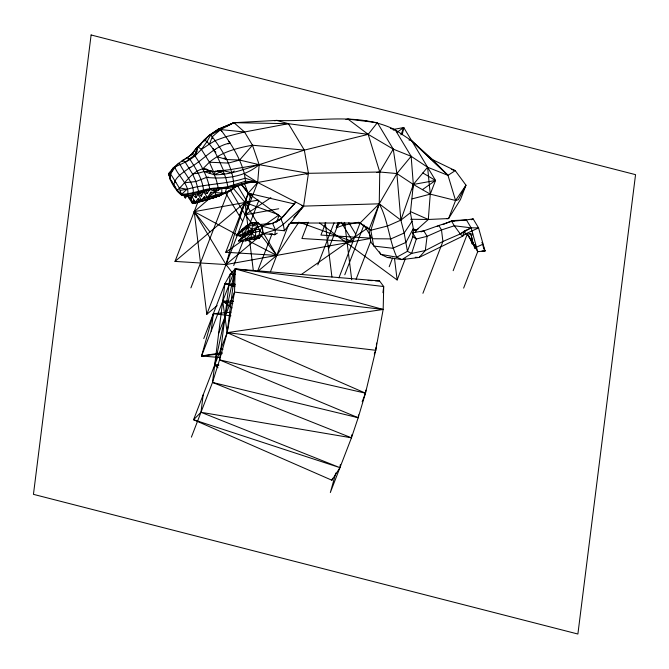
<?xml version="1.0" encoding="UTF-8"?>
<svg xmlns="http://www.w3.org/2000/svg" width="669" height="669" viewBox="0 0 669 669"><rect width="100%" height="100%" fill="white"/><g stroke="black" fill="none" stroke-linecap="round" stroke-linejoin="round"><path stroke-width="1" d="M473.652 242.73L472.214 243.909L470.19 238.457L477.699 251.678L485.008 250.95L478.561 227.895L471.16 227.845L460.28 233.958L442.911 241.476L425.308 250.549L411.627 253.426L407.438 251.31L404.143 233.038L400.873 220.126L379.248 203.811L303.601 206.119L257.674 182.47C243.976 180.387 231.85 188.959 218.27 188.031L214.013 190.958L209.849 189.528L193.592 193.625L181.684 195.214C175.178 189.737 170.118 181.985 168.739 173.505L170.536 173.856L179.267 187.83L181.684 195.214L187.379 195.925L198.099 193.818L209.849 189.528L227.903 186.659L245.59 181.207L257.674 182.47L308.434 173.313L379.766 172.008L396.884 173.547L413.333 184.46L430.259 194.135L455.572 200.474L458.365 199.713L465.992 185.204L455.246 170.645L430.869 158.846M193.483 153.017L185.873 158.637L192.087 154.296L194.947 155.919C201.929 166.004 207.808 177.335 209.849 189.528L207.064 193.567L203.577 191.986C203.309 180.22 196.168 169.081 189.963 159.406L186.969 157.533L178.631 163.303L175.019 167.334L170.536 173.856L170.152 178.874L170.436 180.304L171.975 181.282M214.013 190.958L214.055 188.775M335.838 473.008L330.335 492.535L351.451 437.802L358.183 417.724L365.475 393.163L375.719 350.28L383.17 309.454L383.722 286.533L379.557 280.972L235.17 268.93L230.312 274.047L224.876 283.84L203.761 338.564M219.064 187.646L221.891 188.24L221.732 193.308L219.909 195.624L214.08 197.715L200.792 201.469L201.62 201.035L201.536 200.09L197.848 194.186M253.827 226.256L251.812 222.718L246.133 225.997L236.249 235.588L243.34 235.63L247.43 233.305L248.316 230.889L248.458 226.808L247.714 225.144L251.812 222.718L257.649 222.392L262.198 226.214L275.452 229.852L284.4 230.772L303.601 206.119L308.434 173.313L304.328 150.132L288.431 123.69L276.64 120.412L233.933 122.686L218.495 129.042L209.23 135.28L204.321 139.712L198.024 146.846L194.947 155.919C188.549 161.313 180.747 164.122 173.455 167.685L168.739 173.505L170.152 178.874L177.243 190.247L181.692 194.261C194.227 194.027 205.692 187.696 218.27 188.031C216.84 182.261 215.92 175.964 211.864 171.348L202.924 168.705C191.493 171.874 185.739 182.871 177.243 190.247L177.201 191.15L181.684 195.214L180.63 193.517M277.267 233.197L274.783 234.694L263.243 233.682C257.59 236.776 250.515 236.124 245.69 240.89L244.62 234.928L238.607 240.873L245.69 240.89L250.281 239.678L251.168 237.261L251.327 233.222L250.599 231.591L255.023 229.91L259.204 229.291M243.34 235.63L242.245 229.609L247.714 225.144L246.133 225.997L251.812 222.718M446.884 218.73L448.598 218.554L455.572 200.474L447.987 175.345L427.591 167.233L411.142 156.312L396.884 173.547L379.248 203.811L368.987 229.475L370.777 242.027L380.878 254.337L396.792 257.205L407.438 251.31L412.815 236.65L413.3 228.505L410.423 212.709L413.333 184.46L411.142 156.312L395.245 129.861C358.492 111.472 315.852 122.302 276.64 120.412L274.616 120.78M415.6 232.118L416.335 230.203L428.311 219.482L430.259 194.135L427.591 167.233L413.333 184.46L400.873 220.126L387.669 225.971L370.81 230.261L360.089 223.02L357.02 222.509M382.952 292.696L383.588 287.561M383.722 286.533L235.17 268.93L234.526 292.094L227.167 332.669L203.167 394.861L200.984 412.288L193.575 419.739L331.883 480.225L339.936 467.656L340.32 464.579M220.268 357.547L201.57 355.992L211.17 331.113L213.361 313.694L230.956 312.256M191.384 437.158L212.499 382.434L224.876 283.84L235.262 284.183M351.844 434.733L351.451 437.802L212.499 382.434L219.541 359.889L230.312 274.047L235.53 274.29M362.172 401.718L365.475 393.163L227.167 332.669L235.17 268.93L383.17 309.454L227.167 332.669L219.541 359.889L358.183 417.724L358.534 414.931M365.859 390.136L365.475 393.163L219.541 359.889M374.28 354.01L375.719 350.28L376.103 347.194M376.363 345.129L376.622 343.072M284.467 230.328L284.4 230.772L283.28 224.374L280.913 219.081L295.807 202.105L280.336 219.415M412.455 189.544L413.333 184.46L435.536 180.454L403.75 127.553L393.656 129.376M402.278 134.661L403.75 127.553L397.185 132.153M217.977 367.766L214.657 365.266L235.17 268.93L211.17 331.113M188.056 195.549L192.195 202.189L195.315 202.063L207.432 197.648L220.711 195.097L225.185 193.174L226.44 188.399L227.669 187.613L227.903 186.659L225.771 177.862L222.928 170.628L220.126 170.419M204.58 140.498L209.23 135.28L210.768 134.87C222.376 149.873 234.066 168.228 233.757 187.822C227.778 195.08 218.805 192.597 210.902 192.195L207.432 197.648L207.239 199.814L195.499 203.133L192.446 203.568L187.496 195.624M215.234 171.013L214.331 174.785L204.012 171.557L198.191 173.246L192.521 173.873L185.388 162.442L182.578 160.192L181.7 161.647L185.037 159.239M251.393 232.268L252.639 224.575L256.938 224.207M253.367 223.078L256.143 222.434L262.198 226.214L259.982 231.022L258.836 235.53L258.861 238.423L250.281 239.678L255.29 236.492L255.834 231.733L255.023 229.91L258.075 226.749L272.559 223.371L280.913 219.081L272.559 223.371L260.174 224.433M222.267 353.642L201.57 355.992L213.361 313.694L230.939 315.793M251.511 222.928L245.197 214.808L251.084 193.885M228.781 141.368L229.944 143.057C213.286 146.386 203.209 160.61 188.959 168.162C183.047 172.769 174.183 177.419 173.823 185.723L174.969 186.576M472.824 243.466L471.369 235.94L472.774 233.949L465.398 233.991L478.561 227.895L473.134 218.863L466.385 219.909L452.244 220.594L451.642 221.33L454.326 225.779L460.28 233.958L462.655 236.19L465.398 233.991L464.579 230.889L462.655 236.19L419.112 257.465L401.985 259.589L387.393 257.515L380.878 254.337L379.398 251.87M338.113 222.936L336.281 227.744L343.281 225.302L358.208 222.376M338.322 222.426L336.281 227.744L339.994 222.76M369.924 238.582L226.005 264.564L175.01 261.412L197.915 202.055M190.908 287.862L228.229 191.15M239.402 215.87L248.157 193.182L257.674 182.47L259.162 164.674L252.472 145.223L244.528 131.994L233.933 122.686L218.061 129.468L208.628 135.849M298.934 222.083L276.757 255.399L225.771 252.255L248.634 192.99M217.141 305.608L206.805 314.313L257.674 182.47L244.461 174.007C240.154 157.575 230.671 143.049 220.619 129.577L218.495 129.042L218.061 129.468M233.715 265.476L243.315 240.597M249.596 224.341L258.786 200.508M218.688 333.137L234.526 292.094L383.17 309.454M203.167 394.861L193.575 419.739L339.936 467.656L200.984 412.288L351.451 437.802M257.732 270.878L272.116 233.615M276.514 222.2L279.09 215.543M270.485 271.664L288.866 224.015M308.217 222.15L301.903 238.507L352.898 241.66L341.24 222.259M325.753 222.601L320.936 235.078L369.965 238.097M317.8 264.957L334.048 222.861M328.889 248.299L338.815 222.568M343.281 225.302L344.242 222.819M338.899 277.936L360.089 223.02L379.248 203.811L379.766 172.008L368.193 134.36L347.98 119.107L345.948 119.475M344.786 274.75L363.978 225.001L370.342 235.58M400.932 134.854L403.75 127.553M356.059 279.341L370.827 241.083M389.191 266.73L392.519 258.125M319.64 223.045L397.143 279.96L405.263 258.911M422.833 172.97L435.536 180.454L430.259 194.135L412.137 198.869M331.883 480.225L332.635 478.285M422.917 293.298L442.911 241.476L441.498 229.952L438.822 225.495L420.985 231.884M453.164 270.694L467.23 234.259L469.872 237.93L469.053 236.098M463.634 288.113L477.699 251.678L471.16 227.845L466.385 219.909L451.642 221.33L438.822 225.495L437.242 226.54M196.586 153.552L194.947 155.919L201.428 149.421L209.481 144.052L212.349 136.677L220.619 129.577L233.933 122.686L288.431 123.69L368.193 134.36L393.255 149.128L411.142 156.312M184.619 194.855L187.379 195.925L190.481 198.961C199.755 188.248 183.641 173.43 180.003 164.206L178.631 163.303L173.455 167.685L169.826 173.714M185.388 162.442L189.202 158.846L194.135 155.743L197.681 148.108L196.703 147.673L192.087 154.296M248.993 225.394L249.671 223.923L251.519 223.496M251.427 230.855L252.113 229.383L258.075 226.749L252.639 224.575L241.601 229.96L247.714 225.144M170.536 173.856L173.455 167.685M413.3 228.505L405.932 242.412L392.728 248.258L373.695 246.058L370.81 230.261L379.248 203.811C388.346 220.611 388.99 240.146 396.792 257.205L401.985 259.589L411.627 253.426L416.31 239.009L412.589 232.829L423.786 230.805L427.09 236.308L425.308 250.549L419.112 257.465L415.257 257.306M192.521 173.873L195.9 181.533L197.489 186.944L198.752 192.48L198.099 193.818L201.285 196.159L203.577 191.986M192.923 195.097L195.95 197.656L198.099 193.818L203.894 191M347.98 119.107L377.358 122.678L393.255 149.128L379.766 172.008L376.722 172.552M190.874 200.064L190.59 197.363L192.195 202.189L195.499 203.133L195.315 202.063L193.542 200.09L192.195 202.189L192.446 203.568M412.112 221.196L404.143 233.038L390.939 238.883L372.499 238.749L369.882 235.756M455.572 200.474L465.992 185.204L460.464 199.538L448.598 218.554L428.311 219.482L410.624 219.248M191.577 196.076L195.315 202.063L198.175 198.701L201.536 200.09L204.271 196.837L207.432 197.648L214.925 192.07L218.127 187.445L218.403 190.155M256.921 238.298L258.836 235.53L253.927 239.435L255.29 236.492L251.327 233.222L245.222 236.274L238.607 240.873L245.757 239.259L251.168 237.261M242.245 229.609L236.249 235.588L243.407 233.999L248.458 226.808L252.113 229.383L252.924 231.198L255.023 229.91L245.757 239.259M377.358 122.678L368.193 134.36L304.328 150.132L259.162 164.674L230.638 169.566L213.536 171.682L209.414 162.216L201.428 149.421L207.014 141.577L210.768 134.87L220.619 129.577L244.528 131.994L288.431 123.69M260.676 225.369L262.198 226.214L262.716 233.732L258.861 238.423L263.243 233.682L275.452 229.852L283.28 224.374L303.601 206.119L301.585 205.651M293.783 217.701L299.679 210.752M300.983 209.213L303.601 206.119M190.648 155.267L196.703 147.673L205.985 139.135M194.135 155.743L196.126 153.452M304.328 150.132L252.472 145.223L239.636 160.042L228.38 163.085L209.414 162.216L202.924 168.705L213.536 171.682L223.538 170.495C218.52 159.682 214.431 146.812 204.321 139.712M199.755 145.825L201.135 144.312M225.57 192.246L224.24 193.625L231.641 189.762L236.717 186.174M202.222 192.697L203.97 192.103L207.432 197.648L215.769 194.888L225.185 193.174L226.114 192.22M183.247 194.612L185.288 198.016C194.37 189.452 177.093 175.061 175.019 167.334M244.62 234.928L238.607 240.873L240.129 239.761M168.739 173.505L170.863 171.481M181.692 194.261L186.935 189.285C206.111 183.565 226.206 184.493 245.272 178.171L257.674 182.47C244.887 180.538 234.585 190.389 221.891 188.24L214.925 192.07L215.769 194.888L215.376 196.226L214.08 197.715L213.093 197.748M245.222 236.274L250.599 231.591L252.146 231.332M252.924 231.198L258.075 226.749M208.971 199.002L194.211 211.663L206.805 314.313M175.01 261.412L244.971 202.498L278.329 214.607M257.799 237.779L226.005 264.564L232.31 272.676M263.36 233.096L260.977 235.103L276.757 255.399L257.682 271.463M276.874 221.715L284.032 215.694M472.732 242.688L474.756 248.14L476.194 246.961M410.423 212.709L400.873 220.126L396.884 173.547L393.255 149.128M240.781 232.168L236.249 235.588L248.458 226.808M220.711 195.097L222.869 193.558M460.28 233.958L464.579 230.889M225.771 252.255L242.88 240.263M265.133 224.675L278.822 215.084M301.201 274.574L368.025 227.753M422.407 189.653L435.536 180.454M418.016 229.049L416.335 230.203L413.308 230.755M209.414 162.216C221.615 151.997 237.127 147.949 252.472 145.223M209.171 173.171L211.864 171.348L204.012 171.557M230.353 190.113L245.197 214.808L270.886 197.639M225.185 193.174L229.877 190.155M306.678 174.442L308.434 173.313L259.162 164.674L239.636 160.042L226.624 159.548L217.408 156.763M199.621 145.825L198.024 146.846L201.428 149.421M184.661 182.771L195.9 181.533L206.512 177.402C224.859 179.25 244.662 177.118 259.162 164.674C244.511 168.989 229.843 174.977 214.331 174.785L222.928 170.628L231.625 172.686L234.25 171.047M243.407 233.999L248.316 230.889L252.113 229.383L247.43 233.305L243.407 233.999L244.009 235.337L250.599 231.591L249.044 232.519L248.316 230.889M206.671 199.864L219.909 195.624L223.12 193.65L219.031 195.967L214.08 197.455M209.481 144.052L215.393 140.532L225.98 136.702L244.528 131.994M244.009 235.337L250.599 231.591M209.539 135.355L211.362 134.385M195.908 151.922L197.347 151.161M226.565 126.198L233.933 122.686M471.252 219.733L473.134 218.863M465.515 230.454L471.16 227.845L454.326 225.779L441.498 229.952L427.09 236.308L416.31 239.009L412.815 236.65M213.286 148.443L213.444 150.408L215.159 149.647M228.037 143.902L229.944 143.057M188.959 168.162L190.849 167.317M443.104 224.55L452.244 220.594L454.134 221.18M241.601 229.96L243.424 229.183M254.371 223.187L256.143 222.434L259.982 231.022L262.716 233.732M195.315 202.063L207.541 199.513L219.909 195.624M249.044 232.519L251.954 231.533M251.327 233.222L259.982 231.022M255.157 223.086L257.649 222.392L258.644 223.814M195.783 202.715L199.797 201.72M208.134 198.91L209.84 198.551M203.042 141.443L203.903 141.276M217.684 366.035L214.657 365.266L218.755 364.505M258.309 200.09L194.211 211.663L226.005 264.564L234.694 233.673L244.971 202.498L233.038 187.989M245.197 214.808L278.697 208.761M180.229 190.381L186.935 189.285L179.267 187.83M201.57 355.992L222.175 352.663M393.288 130.104L395.245 129.861L411.694 140.783L432.057 159.105L447.987 175.345L455.246 170.645L451.316 169.374M206.512 177.402L208.544 177.151M221.891 188.24L227.669 187.613M230.989 186.116L234.2 185.79M306.711 222.443L290.262 223.028L360.089 223.02M387.393 257.515L390.412 257.448M482.023 250.975L485.008 250.95L482.792 245.372M214.657 365.266L218.813 365.366M230.195 333.446L227.167 332.669L222.718 301.008L233.113 301.293M475.6 244.586L473.451 244.511L467.405 234.451M368.084 280.436L372.257 280.629M375.384 280.771L379.557 280.972M367.314 227.176L365.349 227.059L358.751 222.208M413.4 230.027L416.335 230.203L413.484 228.965M230.312 274.047L235.496 274.574M202.924 168.705L206.78 169.123M230.663 189.653L231.641 189.762M224.876 283.84L235.22 285.078M227.167 332.669L375.719 350.28M269.916 233.799L274.783 234.694L275.452 229.852L272.559 223.371M241.292 184.544L248.157 193.182L294.527 204.003M212.499 382.434L358.183 417.724M413.308 229.434L416.335 230.203L413.425 229.308M228.932 285.094L234.986 286.65M231.165 300.799L233.188 301.318M220.929 348.842L222.944 349.36M231.842 307.932L222.718 301.008L232.812 303.617M365.09 120.646L368.009 121.541M390.387 128.373L395.245 129.861M408.951 139.946L411.694 140.783L447.987 175.345L411.987 141.259M299.913 222.434L352.898 241.66M410.181 211.463L428.311 219.482M217.274 170.913L224.525 174.308M242.922 237.921L194.211 211.663L209.991 231.959M246.577 239.811L276.757 255.399L263.511 233.356M213.444 150.408L215.911 152.122M224.157 157.834L226.624 159.548M241.551 184.017L248.157 193.182L281.691 217.576M222.718 301.008L231.909 307.916M220.619 129.577L221.782 131.266M213.821 190.314L214.925 192.07M209.589 188.14L209.857 188.566M207.281 199.086L207.541 199.513M206.98 199.387L207.239 199.814M481.856 242.487L482.893 244.21L476.311 247.254L474.639 245.866L474.756 248.14M469.889 233.481L471.369 235.94L473.451 244.511L476.311 247.254L475.274 245.54M348.875 222.752L355.766 234.217M245.531 188.809L251.435 198.643M237.344 185.405L249.035 204.856M257.155 222.777L244.971 202.498L247.864 226.114M225.21 192.254L242.688 221.33M174.902 180.847L175.805 182.629M483.327 247.338L485.008 250.95M168.998 174.885L170.269 177.628M248.157 193.182L244.386 183.356L245.665 182.654L244.461 174.007M262.198 226.214L263.243 233.682M200.834 192.906L201.285 196.159M195.507 194.462L195.95 197.656M184.928 195.323L185.288 198.016M394.501 258.401L397.143 279.96M344.602 222.384L351.718 279.784M325.259 222.635L331.933 277.041M249.504 239.452L253.275 270.251M206.713 190.757L207.064 193.567M210.902 192.195L211.178 194.855M204.271 196.837L204.48 198.869M198.175 198.701L198.425 201.076M193.542 200.09L193.751 202.122M189.026 197.104L189.143 198.275M190.147 195.515L190.481 198.961M212.349 136.677L212.508 138.642M472.097 241.634L472.214 243.909M91.109 34.972L33.45 494.349L577.891 634.028L635.55 174.651L91.109 34.972"/></g></svg>
